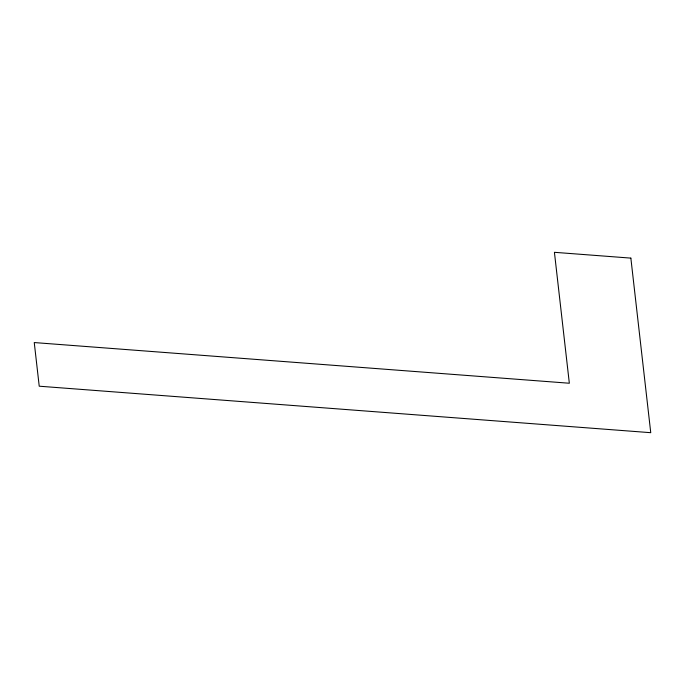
<?xml version="1.0" encoding="UTF-8"?>
<svg xmlns="http://www.w3.org/2000/svg" width="685" height="685" viewBox="0 0 685 685"><rect width="100%" height="100%" fill="white"/><g stroke="black" fill="none" stroke-linecap="round" stroke-linejoin="round"><path stroke-width="1.03" d="M630.859 258.117L554.422 252.311L569.338 383.24L34.25 342.56L39.225 386.203L650.75 432.689L630.859 258.117"/></g></svg>
